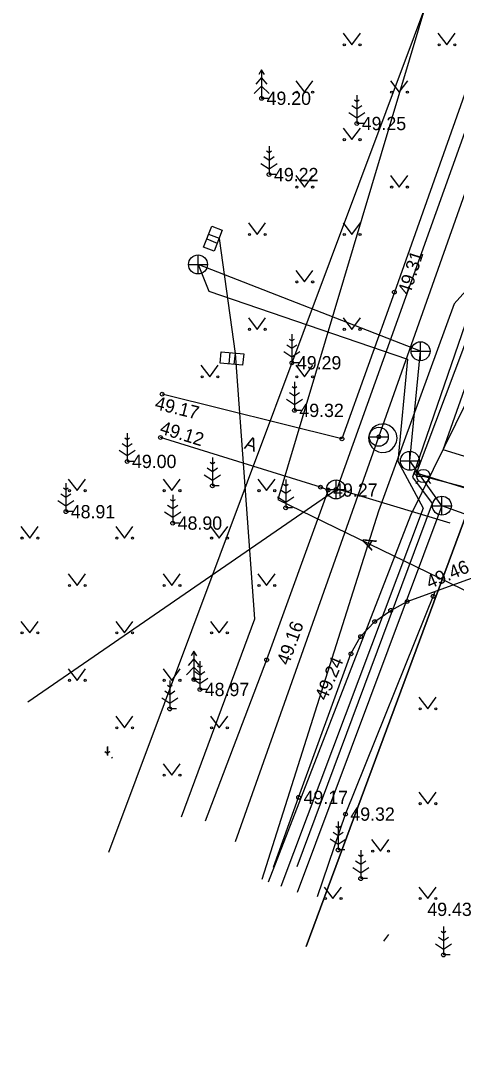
# Model space of a CAD drawing. Extents: x 641385 to 641951, y 6455406 to 6456065.
# Drawn here: x 641658.5 to 641681.5, y 6455570.2 to 6455625.3 of the extents above; entities that cross this region are included whole.
import ezdxf

# ---------------------------------------------------------------- set-up
doc = ezdxf.new("R2010")
doc.units = 0
for name, color, linetype in [('DTRASS', 7, 'Continuous'), ('HALJASTUS', 7, 'Continuous'), ('KKAEV', 7, 'Continuous'), ('KORGUS', 7, 'Continuous'), ('KTRASS', 7, 'Continuous'), ('MOOTPIIR', 7, 'Continuous'), ('MPKAABEL', 7, 'Continuous'), ('PIIR', 7, 'Continuous'), ('POST', 7, 'Continuous'), ('PUU', 7, 'Continuous'), ('TEE', 7, 'Continuous'), ('TTRASS', 7, 'Continuous'), ('VKAEV', 7, 'Continuous'), ('VTRASS', 7, 'Continuous')]:
    doc.layers.add(name, color=color, linetype=linetype)

msp = doc.modelspace()

# ---------------------------------------------------------------- linework, layer by layer
at = {"layer": 'DTRASS'}
msp.add_lwpolyline([(641705.391, 6455593.411), (641679.413, 6455601.414), (641689.549, 6455628.36), (641699.983, 6455658.825)], dxfattribs=at)
at = {"layer": 'HALJASTUS'}
for p, q in [((641675.537, 6455624.607), (641676, 6455624)), ((641676, 6455624), (641676.446, 6455624.607)), ((641680.537, 6455624.607), (641681, 6455624)), ((641681, 6455624), (641681.446, 6455624.607)), ((641673.037, 6455622.107), (641673.5, 6455621.5)), ((641673.5, 6455621.5), (641673.946, 6455622.107)), ((641678.037, 6455622.107), (641678.5, 6455621.5)), ((641678.5, 6455621.5), (641678.946, 6455622.107)), ((641675.537, 6455619.607), (641676, 6455619)), ((641676, 6455619), (641676.446, 6455619.607)), ((641673.037, 6455617.107), (641673.5, 6455616.5)), ((641673.5, 6455616.5), (641673.946, 6455617.107)), ((641678.037, 6455617.107), (641678.5, 6455616.5)), ((641678.5, 6455616.5), (641678.946, 6455617.107)), ((641670.537, 6455614.607), (641671, 6455614)), ((641671, 6455614), (641671.446, 6455614.607)), ((641675.537, 6455614.607), (641676, 6455614)), ((641676, 6455614), (641676.446, 6455614.607)), ((641673.037, 6455612.107), (641673.5, 6455611.5)), ((641673.5, 6455611.5), (641673.946, 6455612.107)), ((641670.537, 6455609.607), (641671, 6455609)), ((641671, 6455609), (641671.446, 6455609.607)), ((641675.537, 6455609.607), (641676, 6455609)), ((641676, 6455609), (641676.446, 6455609.607)), ((641668.037, 6455607.107), (641668.5, 6455606.5)), ((641668.5, 6455606.5), (641668.946, 6455607.107)), ((641673.037, 6455607.107), (641673.5, 6455606.5)), ((641673.5, 6455606.5), (641673.946, 6455607.107)), ((641661.037, 6455601.107), (641661.5, 6455600.5)), ((641661.5, 6455600.5), (641661.946, 6455601.107)), ((641666.037, 6455601.107), (641666.5, 6455600.5)), ((641666.5, 6455600.5), (641666.946, 6455601.107)), ((641671.037, 6455601.107), (641671.5, 6455600.5)), ((641671.5, 6455600.5), (641671.946, 6455601.107)), ((641658.537, 6455598.607), (641659, 6455598)), ((641659, 6455598), (641659.446, 6455598.607)), ((641663.537, 6455598.607), (641664, 6455598)), ((641664, 6455598), (641664.446, 6455598.607)), ((641668.537, 6455598.607), (641669, 6455598)), ((641669, 6455598), (641669.446, 6455598.607)), ((641661.037, 6455596.107), (641661.5, 6455595.5)), ((641661.5, 6455595.5), (641661.946, 6455596.107)), ((641666.037, 6455596.107), (641666.5, 6455595.5)), ((641666.5, 6455595.5), (641666.946, 6455596.107)), ((641671.037, 6455596.107), (641671.5, 6455595.5)), ((641671.5, 6455595.5), (641671.946, 6455596.107)), ((641658.537, 6455593.607), (641659, 6455593)), ((641659, 6455593), (641659.446, 6455593.607)), ((641663.537, 6455593.607), (641664, 6455593)), ((641664, 6455593), (641664.446, 6455593.607)), ((641668.537, 6455593.607), (641669, 6455593)), ((641669, 6455593), (641669.446, 6455593.607)), ((641661.037, 6455591.107), (641661.5, 6455590.5)), ((641661.5, 6455590.5), (641661.946, 6455591.107)), ((641666.037, 6455591.107), (641666.5, 6455590.5)), ((641666.5, 6455590.5), (641666.946, 6455591.107)), ((641679.537, 6455589.607), (641680, 6455589)), ((641680, 6455589), (641680.446, 6455589.607)), ((641663.537, 6455588.607), (641664, 6455588)), ((641664, 6455588), (641664.446, 6455588.607)), ((641668.537, 6455588.607), (641669, 6455588)), ((641669, 6455588), (641669.446, 6455588.607)), ((641666.037, 6455586.107), (641666.5, 6455585.5)), ((641666.5, 6455585.5), (641666.946, 6455586.107)), ((641679.537, 6455584.607), (641680, 6455584)), ((641680, 6455584), (641680.446, 6455584.607)), ((641677.037, 6455582.107), (641677.5, 6455581.5)), ((641677.5, 6455581.5), (641677.946, 6455582.107)), ((641674.537, 6455579.607), (641675, 6455579)), ((641675, 6455579), (641675.446, 6455579.607)), ((641679.537, 6455579.607), (641680, 6455579)), ((641680, 6455579), (641680.446, 6455579.607)), ((641677.682, 6455576.748), (641677.946, 6455577.107))]:
    msp.add_line(p, q, dxfattribs=at)
for centre in [(641675.599, 6455624), (641676.428, 6455624), (641680.599, 6455624), (641681.428, 6455624), (641673.099, 6455621.5), (641673.928, 6455621.5), (641678.099, 6455621.5), (641678.928, 6455621.5), (641675.599, 6455619), (641676.428, 6455619), (641673.099, 6455616.5), (641673.928, 6455616.5), (641678.099, 6455616.5), (641678.928, 6455616.5), (641670.599, 6455614), (641671.428, 6455614), (641675.599, 6455614), (641676.428, 6455614), (641673.099, 6455611.5), (641673.928, 6455611.5), (641670.599, 6455609), (641671.428, 6455609), (641675.599, 6455609), (641676.428, 6455609), (641668.099, 6455606.5), (641668.928, 6455606.5), (641673.099, 6455606.5), (641673.928, 6455606.5), (641661.099, 6455600.5), (641661.928, 6455600.5), (641666.099, 6455600.5), (641666.928, 6455600.5), (641671.099, 6455600.5), (641671.928, 6455600.5), (641658.599, 6455598), (641659.428, 6455598), (641663.599, 6455598), (641664.428, 6455598), (641668.599, 6455598), (641669.428, 6455598), (641661.099, 6455595.5), (641661.928, 6455595.5), (641666.099, 6455595.5), (641666.928, 6455595.5), (641671.099, 6455595.5), (641671.928, 6455595.5), (641658.599, 6455593), (641659.428, 6455593), (641663.599, 6455593), (641664.428, 6455593), (641668.599, 6455593), (641669.428, 6455593), (641661.099, 6455590.5), (641661.928, 6455590.5), (641666.099, 6455590.5), (641666.928, 6455590.5), (641679.599, 6455589), (641680.428, 6455589), (641663.599, 6455588), (641664.428, 6455588), (641668.599, 6455588), (641669.428, 6455588), (641666.099, 6455585.5), (641666.928, 6455585.5), (641679.599, 6455584), (641680.428, 6455584), (641677.099, 6455581.5), (641677.928, 6455581.5), (641674.599, 6455579), (641675.428, 6455579), (641679.599, 6455579), (641680.428, 6455579)]:
    msp.add_circle(centre, 0.055, dxfattribs=at)
at = {"layer": 'KKAEV'}
for p, q in [((641667.881, 6455611.92), (641667.881, 6455612.92)), ((641667.381, 6455612.42), (641668.381, 6455612.42)), ((641679.622, 6455607.347), (641679.622, 6455608.347)), ((641679.122, 6455607.847), (641680.122, 6455607.847)), ((641679.059, 6455601.571), (641679.059, 6455602.571)), ((641678.559, 6455602.071), (641679.559, 6455602.071)), ((641675.162, 6455600.062), (641675.162, 6455601.062)), ((641674.662, 6455600.562), (641675.662, 6455600.562)), ((641680.749, 6455599.206), (641680.749, 6455600.206)), ((641680.249, 6455599.706), (641681.249, 6455599.706))]:
    msp.add_line(p, q, dxfattribs=at)
for centre in [(641667.881, 6455612.42), (641679.622, 6455607.847), (641679.059, 6455602.071), (641675.162, 6455600.562), (641680.749, 6455599.706)]:
    msp.add_circle(centre, 0.5, dxfattribs=at)
at = {"layer": 'KORGUS'}
for centre in [(641671.238, 6455621.176), (641676.261, 6455619.849), (641671.627, 6455617.159), (641678.24, 6455610.961), (641672.835, 6455607.239), (641665.987, 6455605.581), (641672.969, 6455604.73), (641665.9, 6455603.298), (641675.474, 6455603.226), (641677.418, 6455603.339), (641664.14, 6455602.036), (641679.413, 6455601.414), (641668.638, 6455600.749), (641674.344, 6455600.68), (641674.746, 6455600.532), (641675.162, 6455600.562), (641660.913, 6455599.393), (641672.507, 6455599.591), (641666.546, 6455598.787), (641680.286, 6455594.932), (641678.049, 6455594.188), (641678.911, 6455594.657), (641677.205, 6455593.598), (641676.461, 6455592.805), (641671.501, 6455591.577), (641675.949, 6455591.898), (641667.668, 6455590.541), (641667.982, 6455590.019), (641666.39, 6455588.994), (641673.191, 6455584.333), (641675.66, 6455583.451), (641675.274, 6455581.561), (641676.465, 6455580.049), (641680.831, 6455576.026)]:
    msp.add_circle(centre, 0.1, dxfattribs=at)
at = {"layer": 'KTRASS'}
for points in [[(641675.22, 6455600.6), (641691.815, 6455646.906), (641695.98, 6455660.189)], [(641709.719, 6455589.334), (641680.749, 6455599.706), (641679.059, 6455602.071), (641679.622, 6455607.847), (641667.881, 6455612.42)], [(641667.881, 6455612.42), (641668.456, 6455611.016), (641678.94, 6455607.421), (641678.415, 6455602.05), (641679.758, 6455599.573), (641672.246, 6455579.629)], [(641658.896, 6455589.368), (641675.22, 6455600.6), (641681.169, 6455598.801)], [(641680.749, 6455599.706), (641673.106, 6455579.327)]]:
    msp.add_lwpolyline(points, dxfattribs=at)
at = {"layer": 'MOOTPIIR'}
msp.add_lwpolyline([(641743.3, 6455557.382), (641760.181, 6455551.617), (641772.494, 6455584.116), (641699.782, 6455609.615), (641691.466, 6455612.577), (641693.366, 6455616.794), (641713.813, 6455654.433), (641703.418, 6455657.601), (641700.996, 6455658.443), (641700.033, 6455658.779), (641697.344, 6455659.606), (641695.98, 6455660.189), (641693.35, 6455661.362), (641690.899, 6455662.876), (641672.088, 6455600.041), (641690.888, 6455590.922), (641698.548, 6455587.628), (641698.548, 6455584.562), (641708.364, 6455581.949), (641710.804, 6455588.423), (641721.209, 6455584.018), (641723.99, 6455577.658), (641747.822, 6455570.303), (641743.3, 6455557.382)], dxfattribs=at)
at = {"layer": 'MPKAABEL'}
for points in [[(641667.018, 6455583.301), (641670.878, 6455593.75), (641669.856, 6455607.726), (641669.011, 6455613.781)], [(641834.016, 6455560.327), (641806.08, 6455571.577), (641774.401, 6455582.354), (641740.839, 6455597.011), (641715.626, 6455606.813), (641690.271, 6455614.014), (641684.393, 6455613.673), (641681.393, 6455610.345), (641677.402, 6455599.424), (641671.248, 6455580.005)]]:
    msp.add_lwpolyline(points, dxfattribs=at)
at = {"layer": 'PIIR'}
for points in [[(641694.829, 6455663.286), (641680.73, 6455628.32), (641663.156, 6455581.431)], [(641673.59, 6455576.47), (641686.12, 6455610.26), (641707.162, 6455659.173)], [(641780.667, 6455519.891), (641803.46, 6455511.64), (641821.16, 6455560.52), (641686.12, 6455610.26), (641673.59, 6455576.47)]]:
    msp.add_lwpolyline(points, dxfattribs=at)
at = {"layer": 'POST'}
for p, q in [((641668.338, 6455613.763), (641668.894, 6455613.546)), ((641668.437, 6455614.016), (641668.993, 6455613.799)), ((641669.565, 6455607.775), (641669.508, 6455607.181)), ((641669.835, 6455607.749), (641669.778, 6455607.155))]:
    msp.add_line(p, q, dxfattribs=at)
for points in [[(641668.17, 6455613.333), (641668.605, 6455614.446), (641669.161, 6455614.228), (641668.726, 6455613.116)], [(641669.106, 6455607.82), (641670.295, 6455607.705), (641670.237, 6455607.111), (641669.048, 6455607.226)]]:
    msp.add_lwpolyline(points, close=True, dxfattribs=at)
at = {"layer": 'PUU'}
for p, q in [((641671.238, 6455622.676), (641671.088, 6455622.426)), ((641671.388, 6455622.426), (641671.238, 6455622.676)), ((641671.238, 6455622.676), (641671.238, 6455621.176)), ((641671.238, 6455621.826), (641670.838, 6455621.426)), ((641671.238, 6455622.276), (641670.938, 6455621.926)), ((641671.538, 6455621.926), (641671.238, 6455622.276)), ((641671.638, 6455621.426), (641671.238, 6455621.826)), ((641676.261, 6455621.349), (641676.261, 6455619.849)), ((641671.598, 6455621.176), (641671.238, 6455621.176)), ((641676.261, 6455620.599), (641675.994, 6455620.777)), ((641676.261, 6455620.999), (641676.137, 6455621.082)), ((641676.385, 6455621.082), (641676.261, 6455620.999)), ((641676.528, 6455620.777), (641676.261, 6455620.599)), ((641675.837, 6455620.438), (641676.261, 6455620.156)), ((641676.261, 6455620.156), (641676.685, 6455620.438)), ((641676.621, 6455619.849), (641676.261, 6455619.849)), ((641671.627, 6455618.659), (641671.627, 6455617.159)), ((641671.627, 6455617.909), (641671.36, 6455618.087)), ((641671.627, 6455618.309), (641671.503, 6455618.392)), ((641671.751, 6455618.392), (641671.627, 6455618.309)), ((641671.894, 6455618.087), (641671.627, 6455617.909)), ((641671.203, 6455617.748), (641671.627, 6455617.466)), ((641671.627, 6455617.466), (641672.051, 6455617.748)), ((641671.987, 6455617.159), (641671.627, 6455617.159)), ((641672.835, 6455608.739), (641672.835, 6455607.239)), ((641672.835, 6455607.989), (641672.568, 6455608.167)), ((641672.835, 6455608.389), (641672.711, 6455608.472)), ((641672.959, 6455608.472), (641672.835, 6455608.389)), ((641673.102, 6455608.167), (641672.835, 6455607.989)), ((641672.411, 6455607.828), (641672.835, 6455607.546)), ((641672.835, 6455607.546), (641673.259, 6455607.828)), ((641673.195, 6455607.239), (641672.835, 6455607.239)), ((641672.969, 6455605.88), (641672.845, 6455605.963)), ((641672.969, 6455606.23), (641672.969, 6455604.73)), ((641673.093, 6455605.963), (641672.969, 6455605.88)), ((641672.545, 6455605.319), (641672.969, 6455605.037)), ((641672.969, 6455605.48), (641672.702, 6455605.658)), ((641673.236, 6455605.658), (641672.969, 6455605.48)), ((641672.969, 6455605.037), (641673.393, 6455605.319)), ((641673.329, 6455604.73), (641672.969, 6455604.73)), ((641664.14, 6455603.186), (641664.016, 6455603.269)), ((641664.14, 6455603.536), (641664.14, 6455602.036)), ((641664.264, 6455603.269), (641664.14, 6455603.186)), ((641663.716, 6455602.625), (641664.14, 6455602.343)), ((641664.14, 6455602.786), (641663.873, 6455602.964)), ((641664.407, 6455602.964), (641664.14, 6455602.786)), ((641664.14, 6455602.343), (641664.564, 6455602.625)), ((641664.5, 6455602.036), (641664.14, 6455602.036)), ((641668.638, 6455601.899), (641668.514, 6455601.982)), ((641668.638, 6455602.249), (641668.638, 6455600.749)), ((641668.762, 6455601.982), (641668.638, 6455601.899)), ((641668.638, 6455601.499), (641668.371, 6455601.677)), ((641668.905, 6455601.677), (641668.638, 6455601.499)), ((641660.913, 6455600.893), (641660.913, 6455599.393)), ((641668.214, 6455601.338), (641668.638, 6455601.056)), ((641668.638, 6455601.056), (641669.062, 6455601.338)), ((641672.507, 6455601.091), (641672.507, 6455599.591)), ((641660.913, 6455600.143), (641660.646, 6455600.321)), ((641660.913, 6455600.543), (641660.789, 6455600.626)), ((641661.037, 6455600.626), (641660.913, 6455600.543)), ((641661.18, 6455600.321), (641660.913, 6455600.143)), ((641668.998, 6455600.749), (641668.638, 6455600.749)), ((641672.507, 6455600.341), (641672.24, 6455600.519)), ((641672.507, 6455600.741), (641672.383, 6455600.824)), ((641672.631, 6455600.824), (641672.507, 6455600.741)), ((641672.774, 6455600.519), (641672.507, 6455600.341)), ((641660.489, 6455599.982), (641660.913, 6455599.7)), ((641660.913, 6455599.7), (641661.337, 6455599.982)), ((641666.546, 6455599.937), (641666.422, 6455600.02)), ((641666.546, 6455600.287), (641666.546, 6455598.787)), ((641666.67, 6455600.02), (641666.546, 6455599.937)), ((641672.083, 6455600.18), (641672.507, 6455599.898)), ((641672.507, 6455599.898), (641672.931, 6455600.18)), ((641661.273, 6455599.393), (641660.913, 6455599.393)), ((641666.122, 6455599.376), (641666.546, 6455599.094)), ((641666.546, 6455599.537), (641666.279, 6455599.715)), ((641666.813, 6455599.715), (641666.546, 6455599.537)), ((641666.546, 6455599.094), (641666.97, 6455599.376)), ((641672.867, 6455599.591), (641672.507, 6455599.591)), ((641666.906, 6455598.787), (641666.546, 6455598.787)), ((641667.668, 6455591.641), (641667.368, 6455591.291)), ((641667.668, 6455592.041), (641667.518, 6455591.791)), ((641667.818, 6455591.791), (641667.668, 6455592.041)), ((641667.668, 6455592.041), (641667.668, 6455590.541)), ((641667.968, 6455591.291), (641667.668, 6455591.641)), ((641667.982, 6455591.519), (641667.982, 6455590.019)), ((641667.668, 6455591.191), (641667.268, 6455590.791)), ((641668.068, 6455590.791), (641667.668, 6455591.191)), ((641667.982, 6455591.169), (641667.858, 6455591.252)), ((641668.106, 6455591.252), (641667.982, 6455591.169)), ((641666.39, 6455590.494), (641666.39, 6455588.994)), ((641667.558, 6455590.608), (641667.982, 6455590.326)), ((641668.028, 6455590.541), (641667.668, 6455590.541)), ((641667.982, 6455590.769), (641667.715, 6455590.947)), ((641668.249, 6455590.947), (641667.982, 6455590.769)), ((641667.982, 6455590.326), (641668.406, 6455590.608)), ((641666.39, 6455589.744), (641666.123, 6455589.922)), ((641666.39, 6455590.144), (641666.266, 6455590.227)), ((641666.514, 6455590.227), (641666.39, 6455590.144)), ((641666.657, 6455589.922), (641666.39, 6455589.744)), ((641668.342, 6455590.019), (641667.982, 6455590.019)), ((641665.966, 6455589.583), (641666.39, 6455589.301)), ((641666.39, 6455589.301), (641666.814, 6455589.583)), ((641666.75, 6455588.994), (641666.39, 6455588.994)), ((641663.087, 6455586.644), (641662.963, 6455586.727)), ((641663.111, 6455586.656), (641662.987, 6455586.739)), ((641663.087, 6455586.994), (641663.087, 6455586.553)), ((641663.211, 6455586.727), (641663.087, 6455586.644)), ((641663.111, 6455587.006), (641663.111, 6455586.537)), ((641663.235, 6455586.739), (641663.111, 6455586.656)), ((641663.354, 6455586.422), (641663.318, 6455586.398)), ((641663.378, 6455586.434), (641663.321, 6455586.396)), ((641675.274, 6455582.711), (641675.15, 6455582.794)), ((641675.274, 6455583.061), (641675.274, 6455581.561)), ((641675.398, 6455582.794), (641675.274, 6455582.711)), ((641674.85, 6455582.15), (641675.274, 6455581.868)), ((641675.274, 6455582.311), (641675.007, 6455582.489)), ((641675.541, 6455582.489), (641675.274, 6455582.311)), ((641675.274, 6455581.868), (641675.698, 6455582.15)), ((641675.634, 6455581.561), (641675.274, 6455581.561)), ((641676.465, 6455581.199), (641676.341, 6455581.282)), ((641676.465, 6455581.549), (641676.465, 6455580.049)), ((641676.589, 6455581.282), (641676.465, 6455581.199)), ((641676.041, 6455580.638), (641676.465, 6455580.356)), ((641676.465, 6455580.799), (641676.198, 6455580.977)), ((641676.732, 6455580.977), (641676.465, 6455580.799)), ((641676.465, 6455580.356), (641676.889, 6455580.638)), ((641676.825, 6455580.049), (641676.465, 6455580.049)), ((641680.831, 6455577.176), (641680.707, 6455577.259)), ((641680.831, 6455577.526), (641680.831, 6455576.026)), ((641680.955, 6455577.259), (641680.831, 6455577.176)), ((641680.831, 6455576.776), (641680.564, 6455576.954)), ((641681.098, 6455576.954), (641680.831, 6455576.776)), ((641680.407, 6455576.615), (641680.831, 6455576.333)), ((641680.831, 6455576.333), (641681.255, 6455576.615)), ((641681.191, 6455576.026), (641680.831, 6455576.026))]:
    msp.add_line(p, q, dxfattribs=at)
at = {"layer": 'TEE'}
for points in [[(641696.693, 6455659.941), (641696.396, 6455659.11), (641691.961, 6455646.816), (641687.185, 6455635.274), (641682.334, 6455622.47), (641678.24, 6455610.961), (641675.474, 6455603.226)], [(641675.474, 6455603.226), (641665.987, 6455605.581)], [(641674.746, 6455600.532), (641674.344, 6455600.68), (641665.9, 6455603.298)], [(641674.746, 6455600.532), (641671.501, 6455591.577), (641668.259, 6455583.078)], [(641671.861, 6455580.658), (641673.191, 6455584.333), (641675.949, 6455591.898), (641676.461, 6455592.805), (641677.205, 6455593.598), (641678.049, 6455594.188), (641678.911, 6455594.657), (641683.71, 6455596.389)], [(641674.177, 6455579.103), (641675.66, 6455583.451), (641680.39, 6455595.191)]]:
    msp.add_lwpolyline(points, dxfattribs=at)
at = {"layer": 'TTRASS'}
msp.add_lwpolyline([(641727.37, 6455588.033), (641706.763, 6455594.698), (641680.811, 6455602.642), (641680.811, 6455602.642), (641680.811, 6455602.642), (641696.873, 6455648.023), (641700.619, 6455646.663), (641702.158, 6455650.922), (641698.256, 6455652.282), (641700.491, 6455658.626)], dxfattribs=at)
at = {"layer": 'VKAEV'}
for p, q in [((641676.918, 6455603.339), (641677.918, 6455603.339)), ((641679.521, 6455601.024), (641679.381, 6455600.884)), ((641679.418, 6455601.271), (641680.118, 6455601.271)), ((641680.015, 6455601.024), (641680.155, 6455600.884))]:
    msp.add_line(p, q, dxfattribs=at)
for centre, radius in [((641677.418, 6455603.339), 0.5), ((641679.768, 6455601.271), 0.35)]:
    msp.add_circle(centre, radius, dxfattribs=at)
at = {"layer": 'VTRASS'}
msp.add_line((641669.857, 6455582.005), (641677.418, 6455603.339), dxfattribs=at)
for points in [[(641697.344, 6455659.606), (641684.953, 6455617.904), (641679.192, 6455601.214), (641680.232, 6455599.815), (641673.093, 6455580.666)], [(641677.418, 6455603.339), (641697.344, 6455659.606)], [(641671.607, 6455579.879), (641679.115, 6455599.206), (641683.274, 6455607.652), (641685.496, 6455611.677), (641700.158, 6455606.918), (641714.371, 6455602.097), (641728.722, 6455597.283), (641743.3, 6455592.355), (641757.649, 6455587.378), (641774.316, 6455581.379), (641794.818, 6455573.811), (641809.386, 6455569.297), (641823.832, 6455563.624), (641838.143, 6455558.136), (641851.847, 6455553.292), (641865.622, 6455547.42)], [(641679.768, 6455601.271), (641707.753, 6455593.982), (641703.229, 6455579.705)]]:
    msp.add_lwpolyline(points, dxfattribs=at)
msp.add_lwpolyline([(641676.985, 6455603.642), (641676.908, 6455603.458), (641676.883, 6455603.313), (641676.896, 6455603.12), (641676.958, 6455602.934), (641677.055, 6455602.783), (641677.188, 6455602.658), (641677.399, 6455602.55), (641677.569, 6455602.516), (641677.788, 6455602.534), (641677.958, 6455602.588), (641678.122, 6455602.703), (641678.23, 6455602.818), (641678.349, 6455603.058), (641678.382, 6455603.263), (641678.346, 6455603.493), (641678.26, 6455603.672), (641678.163, 6455603.793), (641677.969, 6455603.933), (641677.769, 6455604.001), (641677.579, 6455604.011), (641677.413, 6455603.981), (641677.259, 6455603.914), (641677.094, 6455603.786), (641677.017, 6455603.694)], close=True, dxfattribs=at)

# ---------------------------------------------------------------- texts
at = {"layer": 'KORGUS'}
for s, p in [(' 49.20', (641671.24, 6455620.83)), (' 49.25', (641676.26, 6455619.5)), (' 49.22', (641671.63, 6455616.81)), (' 49.29', (641672.84, 6455606.89)), (' 49.32', (641672.97, 6455604.38)), (' 49.00', (641664.14, 6455601.69)), (' 49.27', (641674.75, 6455600.18)), (' 48.91', (641660.91, 6455599.04)), (' 48.90', (641666.55, 6455598.44)), (' 48.97', (641667.98, 6455589.67)), (' 49.17', (641673.19, 6455583.98)), (' 49.32', (641675.66, 6455583.1)), (' 49.43', (641679.72, 6455578.08))]:
    msp.add_text(s, height=0.7, dxfattribs=at).set_placement(p)
for s, rotation, p in [(' 49.31', 71.9892, (641678.98, 6455610.52)), (' 49.17', 346.059, (641665.31, 6455604.87)), (' 49.12', 342.7743, (641665.57, 6455603.6)), (' 49.46', 23.051, (641679.86, 6455595.21)), (' 49.16', 70.0811, (641672.58, 6455591.01)), (' 49.24', 66.9896, (641674.56, 6455589.15))]:
    msp.add_text(s, height=0.7, rotation=rotation, dxfattribs=at).set_placement(p)
at = {"layer": 'TEE'}
for rotation, p in [(341.9958, (641670.28, 6455602.73)), (63.9967, (641677.05, 6455597.31))]:
    msp.add_text('A', height=0.7, rotation=rotation, dxfattribs=at).set_placement(p)

doc.saveas('drawing.dxf')
